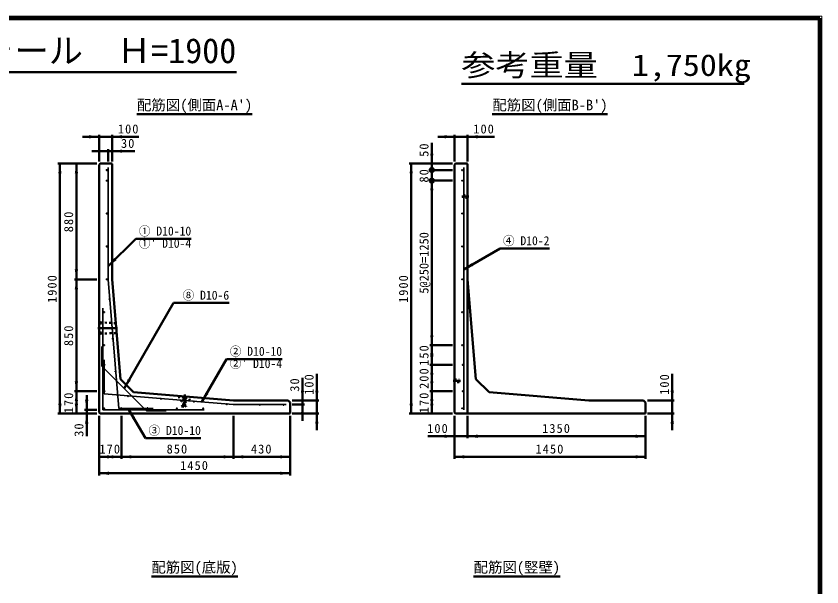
# Model space of a CAD drawing. Units: millimetres, scale not verified. Extents: x 100 to 4105, y 100 to 2870.
# Drawn here: x 2148 to 4105, y 1483 to 2870 of the extents above; entities that cross this region are included whole.
import ezdxf
from ezdxf.enums import TextEntityAlignment as Align

# ---------------------------------------------------------------- set-up
doc = ezdxf.new("R2010")
doc.units = ezdxf.units.MM
doc.header["$LTSCALE"] = 5
doc.linetypes.add('USER2', pattern=[13.4, 10, -1.2, 1, -1.2])
doc.linetypes.add('USER3', pattern=[2.2, 1, -1.2])
doc.layers.add('V-nasSTD', color=7, linetype='Continuous', lineweight=50)
doc.styles.add('ＭＳ ゴシック', font='')
doc.styles.get('ＭＳ ゴシック').set_extended_font_data('MS Gothic')

msp = doc.modelspace()

# ---------------------------------------------------------------- hatches: boundary and pattern name
at = {"layer": 'V-nasSTD'}
for points in [[(2325.385, 2576.713), (2325.385, 2572.713), (2349.385, 2576.713), (2325.385, 2580.713)], [(2405.385, 2576.713), (2405.385, 2572.713), (2381.385, 2576.713), (2405.385, 2580.713)], [(3188.585, 2576.713), (3188.585, 2572.713), (3212.585, 2576.713), (3188.585, 2580.713)], [(3268.585, 2576.713), (3268.585, 2572.713), (3244.585, 2576.713), (3268.585, 2580.713)], [(2347.785, 2541.713), (2347.785, 2545.713), (2371.785, 2541.713), (2347.785, 2537.713)], [(2405.385, 2541.713), (2405.385, 2537.713), (2381.385, 2541.713), (2405.385, 2545.713)], [(3157.585, 2535.713), (3161.585, 2535.713), (3157.585, 2511.713), (3153.585, 2535.713)], [(2254.385, 2487.713), (2250.385, 2487.713), (2254.385, 2511.713), (2258.385, 2487.713)], [(2294.385, 2487.713), (2290.385, 2487.713), (2294.385, 2511.713), (2298.385, 2487.713)], [(3107.585, 2487.713), (3103.585, 2487.713), (3107.585, 2511.713), (3111.585, 2487.713)], [(3157.585, 2446.113), (3153.585, 2446.113), (3157.585, 2470.113), (3161.585, 2446.113)], [(2388.755, 2279.084), (2391.584, 2276.255), (2371.785, 2262.113), (2385.927, 2281.912)], [(2294.385, 2254.113), (2298.385, 2254.113), (2294.385, 2230.113), (2290.385, 2254.113)], [(3255.77, 2266.113), (3257.77, 2262.649), (3234.985, 2254.113), (3253.77, 2269.577)], [(2294.385, 2206.113), (2290.385, 2206.113), (2294.385, 2230.113), (2298.385, 2206.113)], [(3157.585, 2094.113), (3161.585, 2094.113), (3157.585, 2070.113), (3153.585, 2094.113)], [(3157.585, 2046.113), (3153.585, 2046.113), (3157.585, 2070.113), (3161.585, 2046.113)], [(3157.585, 2046.113), (3161.585, 2046.113), (3157.585, 2022.113), (3153.585, 2046.113)], [(3157.585, 1998.113), (3153.585, 1998.113), (3157.585, 2022.113), (3161.585, 1998.113)], [(2294.385, 1982.113), (2298.385, 1982.113), (2294.385, 1958.113), (2290.385, 1982.113)], [(2422.561, 1985.674), (2426.025, 1983.674), (2410.561, 1964.889), (2419.097, 1987.674)], [(3157.585, 1982.113), (3161.585, 1982.113), (3157.585, 1958.113), (3153.585, 1982.113)], [(2294.385, 1934.113), (2290.385, 1934.113), (2294.385, 1958.113), (2298.385, 1934.113)], [(2843.385, 1959.713), (2847.385, 1959.713), (2843.385, 1935.713), (2839.385, 1959.713)], [(2878.385, 1959.713), (2874.385, 1959.713), (2878.385, 1935.713), (2882.385, 1959.713)], [(3157.585, 1934.113), (3153.585, 1934.113), (3157.585, 1958.113), (3161.585, 1934.113)], [(3741.585, 1959.713), (3737.585, 1959.713), (3741.585, 1935.713), (3745.585, 1959.713)], [(2611.166, 1953.175), (2614.63, 1951.175), (2599.166, 1932.39), (2607.702, 1955.175)], [(2254.385, 1927.713), (2258.385, 1927.713), (2254.385, 1903.713), (2250.385, 1927.713)], [(2294.385, 1927.713), (2298.385, 1927.713), (2294.385, 1903.713), (2290.385, 1927.713)], [(2319.385, 1937.313), (2315.385, 1937.313), (2319.385, 1913.313), (2323.385, 1937.313)], [(2843.385, 1902.113), (2839.385, 1902.113), (2843.385, 1926.113), (2847.385, 1902.113)], [(3107.585, 1927.713), (3111.585, 1927.713), (3107.585, 1903.713), (3103.585, 1927.713)], [(3157.585, 1927.713), (3161.585, 1927.713), (3157.585, 1903.713), (3153.585, 1927.713)], [(2319.385, 1879.713), (2323.385, 1879.713), (2319.385, 1903.713), (2315.385, 1879.713)], [(2433.838, 1892.529), (2430.374, 1890.529), (2421.838, 1913.313), (2437.302, 1894.529)], [(2878.385, 1879.713), (2874.385, 1879.713), (2878.385, 1903.713), (2882.385, 1879.713)], [(3741.585, 1879.713), (3737.585, 1879.713), (3741.585, 1903.713), (3745.585, 1879.713)], [(3188.585, 1848.713), (3188.585, 1844.713), (3212.585, 1848.713), (3188.585, 1852.713)], [(3268.585, 1848.713), (3268.585, 1844.713), (3244.585, 1848.713), (3268.585, 1852.713)], [(3652.585, 1848.713), (3652.585, 1852.713), (3676.585, 1848.713), (3652.585, 1844.713)], [(2373.385, 1798.713), (2373.385, 1794.713), (2349.385, 1798.713), (2373.385, 1802.713)], [(2379.785, 1798.713), (2379.785, 1802.713), (2403.785, 1798.713), (2379.785, 1794.713)], [(2427.785, 1798.713), (2427.785, 1794.713), (2403.785, 1798.713), (2427.785, 1802.713)], [(2651.785, 1798.713), (2651.785, 1802.713), (2675.785, 1798.713), (2651.785, 1794.713)], [(2699.785, 1798.713), (2699.785, 1794.713), (2675.785, 1798.713), (2699.785, 1802.713)], [(2789.385, 1798.713), (2789.385, 1802.713), (2813.385, 1798.713), (2789.385, 1794.713)], [(3236.585, 1798.713), (3236.585, 1794.713), (3212.585, 1798.713), (3236.585, 1802.713)], [(3652.585, 1798.713), (3652.585, 1802.713), (3676.585, 1798.713), (3652.585, 1794.713)], [(2373.385, 1758.713), (2373.385, 1754.713), (2349.385, 1758.713), (2373.385, 1762.713)], [(2789.385, 1758.713), (2789.385, 1762.713), (2813.385, 1758.713), (2789.385, 1754.713)]]:
    msp.add_hatch(color=256, dxfattribs=at).paths.add_polyline_path(points)

# ---------------------------------------------------------------- linework, layer by layer
at = {"layer": 'V-nasSTD', "lineweight": 100}
for p, q in [((4100, 2865), (105, 2865)), ((4100, 105), (4100, 2865))]:
    msp.add_line(p, q, dxfattribs=at)
at = {"layer": 'V-nasSTD'}
for p, q in [((1521.892, 2733.465), (2683.108, 2733.465)), ((3229.369, 2705.328), (3916.169, 2705.328)), ((2441.385, 2631.713), (2721.385, 2631.713)), ((3304.585, 2631.713), (3584.585, 2631.713)), ((2349.385, 2576.713), (2309.385, 2576.713)), ((2349.385, 2581.713), (2349.385, 2516.713)), ((2381.385, 2576.713), (2349.385, 2576.713)), ((2381.385, 2581.713), (2381.385, 2516.713)), ((2381.385, 2576.713), (2446.385, 2576.713)), ((3212.585, 2576.713), (3172.585, 2576.713)), ((3212.585, 2581.713), (3212.585, 2516.713)), ((3244.585, 2576.713), (3212.585, 2576.713)), ((3244.585, 2581.713), (3244.585, 2516.713)), ((3244.585, 2576.713), (3309.585, 2576.713)), ((2371.785, 2546.713), (2371.785, 2516.713)), ((3157.585, 2561.713), (3157.585, 2511.713)), ((2331.785, 2541.713), (2371.785, 2541.713)), ((2371.785, 2541.713), (2381.385, 2541.713)), ((2381.385, 2541.713), (2436.385, 2541.713)), ((2344.385, 2511.713), (2249.385, 2511.713)), ((2254.385, 2511.713), (2254.385, 1903.713)), ((2294.385, 2511.713), (2294.385, 2230.113)), ((2352.265, 2511.713), (2349.385, 2508.833)), ((2349.385, 2508.833), (2349.385, 1906.593)), ((2379.785, 2511.713), (2352.265, 2511.713)), ((2381.385, 2510.113), (2381.385, 2230.113)), ((3207.585, 2511.713), (3102.585, 2511.713)), ((3107.585, 2511.713), (3107.585, 1903.713)), ((3157.585, 2511.713), (3157.585, 2495.713)), ((3215.465, 2511.713), (3212.585, 2508.833)), ((3212.585, 2508.833), (3212.585, 1906.593)), ((3242.985, 2511.713), (3215.465, 2511.713)), ((3244.585, 2510.113), (3244.585, 1903.713)), ((3207.585, 2495.713), (3152.585, 2495.713)), ((3157.585, 2495.713), (3157.585, 2470.113)), ((3207.585, 2470.113), (3152.585, 2470.113)), ((3157.585, 2470.113), (3157.585, 2070.113)), ((2371.785, 2262.113), (2438.373, 2328.702)), ((2438.373, 2328.702), (2573.373, 2328.702)), ((3234.985, 2254.113), (3323.476, 2305.204)), ((3323.476, 2305.204), (3443.476, 2305.204)), ((2344.385, 2230.113), (2289.385, 2230.113)), ((2294.385, 2230.113), (2294.385, 1958.113)), ((2381.385, 2230.113), (2401.35, 1987.678)), ((3244.585, 2230.113), (3264.55, 1987.678)), ((2410.561, 1964.889), (2530.561, 2172.735)), ((2530.561, 2172.735), (2665.561, 2172.735)), ((3207.585, 2070.113), (3152.585, 2070.113)), ((3157.585, 2070.113), (3157.585, 2022.113)), ((2599.166, 1932.39), (2659.166, 2036.314)), ((2659.166, 2036.314), (2794.166, 2036.314)), ((3207.585, 2022.113), (3152.585, 2022.113)), ((3157.585, 2022.113), (3157.585, 1958.113)), ((2878.385, 1935.713), (2878.385, 2000.713)), ((3741.585, 1935.713), (3741.585, 2000.713)), ((2401.35, 1987.678), (2433.35, 1955.678)), ((2843.385, 1935.713), (2843.385, 1990.713)), ((3264.55, 1987.678), (3296.55, 1955.678)), ((2344.385, 1958.113), (2289.385, 1958.113)), ((2294.385, 1958.113), (2294.385, 1903.713)), ((3207.585, 1958.113), (3152.585, 1958.113)), ((3157.585, 1958.113), (3157.585, 1903.713)), ((2319.385, 1913.313), (2319.385, 1948.313)), ((2675.785, 1935.713), (2433.35, 1955.678)), ((3538.985, 1935.713), (3296.55, 1955.678)), ((2675.785, 1935.713), (2808.585, 1935.713)), ((2808.585, 1935.713), (2813.385, 1930.913)), ((2813.385, 1903.713), (2813.385, 1930.913)), ((2883.385, 1935.713), (2818.385, 1935.713)), ((2848.385, 1926.113), (2818.385, 1926.113)), ((2843.385, 1935.713), (2843.385, 1926.113)), ((2843.385, 1926.113), (2843.385, 1886.113)), ((2878.385, 1903.713), (2878.385, 1935.713)), ((3538.985, 1935.713), (3671.785, 1935.713)), ((3671.785, 1935.713), (3676.585, 1930.913)), ((3676.585, 1903.713), (3676.585, 1930.913)), ((3746.585, 1935.713), (3681.585, 1935.713)), ((3741.585, 1903.713), (3741.585, 1935.713)), ((2344.385, 1903.713), (2249.385, 1903.713)), ((2344.385, 1913.313), (2314.385, 1913.313)), ((2319.385, 1903.713), (2319.385, 1913.313)), ((2319.385, 1903.713), (2319.385, 1848.713)), ((2349.385, 1906.593), (2352.265, 1903.713)), ((2349.385, 1753.713), (2349.385, 1898.713)), ((2352.265, 1903.713), (2813.385, 1903.713)), ((2403.785, 1793.713), (2403.785, 1898.713)), ((2421.838, 1913.313), (2461.838, 1844.031)), ((2675.785, 1793.713), (2675.785, 1898.713)), ((2813.385, 1753.713), (2813.385, 1898.713)), ((2883.385, 1903.713), (2818.385, 1903.713)), ((2878.385, 1903.713), (2878.385, 1863.713)), ((3207.585, 1903.713), (3102.585, 1903.713)), ((3212.585, 1906.593), (3215.465, 1903.713)), ((3212.585, 1793.713), (3212.585, 1898.713)), ((3215.465, 1903.713), (3676.585, 1903.713)), ((3244.585, 1843.713), (3244.585, 1898.713)), ((3676.585, 1793.713), (3676.585, 1898.713)), ((3746.585, 1903.713), (3681.585, 1903.713)), ((3741.585, 1903.713), (3741.585, 1863.713)), ((2461.838, 1844.031), (2596.838, 1844.031)), ((3212.585, 1848.713), (3147.585, 1848.713)), ((3244.585, 1848.713), (3212.585, 1848.713)), ((3244.585, 1848.713), (3212.585, 1848.713)), ((3676.585, 1848.713), (3244.585, 1848.713)), ((2403.785, 1798.713), (2349.385, 1798.713)), ((2675.785, 1798.713), (2403.785, 1798.713)), ((2813.385, 1798.713), (2675.785, 1798.713)), ((3676.585, 1798.713), (3212.585, 1798.713)), ((2813.385, 1758.713), (2349.385, 1758.713)), ((2476.385, 1508.113), (2686.385, 1508.113)), ((3259.105, 1508.113), (3469.105, 1508.113))]:
    msp.add_line(p, q, dxfattribs=at)
at = {"layer": 'V-nasSTD', "lineweight": 35}
for p, q in [((2371.785, 2502.113), (2371.785, 2229.719)), ((3234.985, 2502.113), (3234.985, 1913.313)), ((2371.785, 2229.719), (2397.631, 1915.873)), ((2358.345, 1913.313), (2358.345, 2159.713)), ((2356.425, 2019.025), (2356.425, 2067.025)), ((2356.425, 2019.025), (2464.696, 1910.753)), ((2361.545, 1951.959), (2361.545, 2034.839)), ((2361.545, 1951.959), (2675.39, 1926.113)), ((2675.39, 1926.113), (2803.785, 1926.113)), ((2358.345, 1913.313), (2604.745, 1913.313)), ((2397.631, 1915.873), (2480.511, 1915.873)), ((2464.696, 1910.753), (2512.696, 1910.753))]:
    msp.add_line(p, q, dxfattribs=at)
at = {"layer": 'V-nasSTD', "linetype": 'USER2'}
for p, q in [((3230.185, 2431.713), (3247.785, 2431.713)), ((2394.185, 2111.713), (2346.185, 2111.713)), ((3226.985, 1983.713), (3209.385, 1983.713)), ((2558.058, 1950.425), (2556.006, 1925.51))]:
    msp.add_line(p, q, dxfattribs=at)
at = {"layer": 'V-nasSTD', "linetype": 'USER3'}
for p, q in [((3233.385, 2428.513), (3233.385, 2434.913)), ((3233.385, 2434.913), (3244.585, 2434.913)), ((3244.585, 2428.513), (3233.385, 2428.513)), ((2352.585, 2125.313), (2349.385, 2128.193)), ((2390.147, 2123.713), (2352.585, 2125.313)), ((2352.585, 2098.113), (2352.585, 2125.313)), ((2352.585, 2098.113), (2349.385, 2095.233)), ((2352.585, 2098.113), (2392.124, 2099.713)), ((3212.585, 1986.913), (3223.785, 1986.913)), ((3223.785, 1980.513), (3212.585, 1980.513)), ((3223.785, 1980.513), (3223.785, 1986.913)), ((2553.398, 1942.581), (2553.215, 1940.349)), ((2553.215, 1940.349), (2554.89, 1939.248)), ((2553.215, 1940.349), (2561.188, 1939.692)), ((2553.398, 1942.581), (2561.371, 1941.925)), ((2554.89, 1939.248), (2553.577, 1923.302)), ((2554.89, 1939.248), (2559.355, 1938.88)), ((2559.355, 1938.88), (2558.042, 1922.934)), ((2559.355, 1938.88), (2561.188, 1939.692)), ((2561.371, 1941.925), (2561.188, 1939.692)), ((2550.097, 1921.983), (2550.018, 1921.026)), ((2550.018, 1921.026), (2561.18, 1920.107)), ((2550.097, 1921.983), (2553.577, 1923.302)), ((2550.097, 1921.983), (2561.259, 1921.064)), ((2553.577, 1923.302), (2558.042, 1922.934)), ((2558.042, 1922.934), (2561.259, 1921.064)), ((2561.259, 1921.064), (2561.18, 1920.107))]:
    msp.add_line(p, q, dxfattribs=at)
at = {"layer": 'V-nasSTD', "lineweight": 13}
msp.add_lwpolyline([(100, 100), (100, 2870), (4105, 2870), (4105, 100)], close=True, dxfattribs=at)
at = {"layer": 'V-nasSTD', "lineweight": 35}
for centre in [(2368.105, 2495.713), (3231.305, 2495.713), (2368.105, 2470.113), (3231.305, 2470.113), (2368.105, 2390.113), (3231.305, 2390.113), (2368.105, 2310.113), (3231.305, 2310.113), (2368.105, 2230.113), (3231.305, 2230.113), (2374.742, 2182.113), (2361.705, 2150.113), (3231.305, 2150.113), (2382.648, 2086.113), (2361.705, 2070.113), (3231.305, 2070.113), (2362.505, 2022.113), (3233.065, 2022.113), (2389.236, 2006.113), (2362.505, 1958.113), (3233.065, 1958.113), (2419.785, 1946.203), (2499.785, 1939.615), (2579.785, 1933.027), (2659.785, 1926.438), (2739.785, 1925.153), (2797.385, 1925.153), (2361.705, 1916.513), (2403.075, 1916.833), (2467.075, 1916.833), (2538.185, 1916.513), (2602.185, 1916.513), (3231.305, 1916.513)]:
    msp.add_circle(centre, 0.96, dxfattribs=at)
at = {"layer": 'V-nasSTD'}
for centre in [(3157.585, 2495.713), (3157.585, 2470.113)]:
    msp.add_circle(centre, 5, dxfattribs=at)
for centre in [(2379.785, 2510.113), (3242.985, 2510.113)]:
    msp.add_arc(centre, 1.6, 0, 90, dxfattribs=at)
at = {"layer": 'V-nasSTD', "linetype": 'USER3'}
msp.add_arc((2557.648, 1945.442), 13.76, 175.29215, 355.29215, dxfattribs=at)

# ---------------------------------------------------------------- texts
at = {"layer": 'V-nasSTD', "style": 'ＭＳ ゴシック'}
for s, height, p in [('1ｓｔタッチウォール  Ｈ=1900', 60.81, (2102.5, 2816.409)), ("配筋図(側面A-A')", 25.66, (2581.385, 2666.713)), ("配筋図(側面B-B')", 25.66, (3444.585, 2666.713)), ('配筋図(底版)', 25.66, (2581.385, 1543.113)), ('配筋図(竪壁)', 25.66, (3364.105, 1543.113))]:
    msp.add_text(s, height=height, dxfattribs=at).set_placement(p, align=Align.TOP_CENTER)
at = {"layer": 'V-nasSTD', "style": 'ＭＳ ゴシック', "width": 1.15}
msp.add_text('参考重量\u30001,750kg', height=52.79, dxfattribs=at).set_placement((3229.369, 2777.328), align=Align.TOP_LEFT)
at = {"layer": 'V-nasSTD', "style": 'ＭＳ ゴシック', "width": 0.95}
for s, p in [('① D10-10', (2509.659, 2358.51)), ("①' D10-4", (2509.659, 2328.702)), ('④ D10-2', (3386.841, 2335.012)), ('⑧ D10-6', (2608.925, 2202.543)), ('② D10-10', (2730.452, 2066.122)), ("②' D10-4", (2730.452, 2036.314)), ('③ D10-10', (2533.124, 1873.839))]:
    msp.add_text(s, height=21.85, dxfattribs=at).set_placement(p, align=Align.TOP_CENTER)
at = {"layer": 'V-nasSTD', "style": 'ＭＳ ゴシック'}
msp.add_text('5@250=1250', height=21.99, rotation=90, dxfattribs=at).set_placement((3127.585, 2270.113), align=Align.TOP_CENTER)
at = {"layer": 'V-nasSTD', "char_height": 21.99, "attachment_point": 2, "style": 'ＭＳ ゴシック'}
for s, insert in [('\\T1.17;100', (2421.385, 2606.713)), ('\\T1.17;100', (3284.585, 2606.713)), ('\\T1.17;30', (2420.135, 2571.713)), ('\\T1.17;100', (3172.585, 1878.713)), ('\\T1.17;1350', (3460.585, 1878.713)), ('\\T1.17;170', (2376.585, 1828.713)), ('\\T1.17;850', (2539.785, 1828.713)), ('\\T1.17;430', (2744.585, 1828.713)), ('\\T1.17;1450', (3444.585, 1828.713)), ('\\T1.17;1450', (2581.385, 1788.713))]:
    msp.add_mtext(s, dxfattribs=dict(at, insert=insert))
at = {"layer": 'V-nasSTD', "char_height": 21.99, "attachment_point": 2, "rotation": 90, "style": 'ＭＳ ゴシック'}
for s, insert in [('\\T1.17;50', (3127.585, 2545.463)), ('\\T1.17;80', (3127.585, 2482.913)), ('\\T1.17;880', (2264.385, 2370.913)), ('\\T1.17;1900', (2224.385, 2207.713)), ('\\T1.17;1900', (3077.585, 2207.713)), ('\\T1.17;850', (2264.385, 2094.113)), ('\\T1.17;150', (3127.585, 2046.113)), ('\\T1.17;100', (2848.385, 1975.713)), ('\\T1.17;200', (3127.585, 1990.113)), ('\\T1.17;100', (3711.585, 1975.713)), ('\\T1.17;30', (2813.385, 1974.463)), ('\\T1.17;170', (2264.385, 1930.913)), ('\\T1.17;170', (3127.585, 1930.913)), ('\\T1.17;30', (2289.385, 1864.963))]:
    msp.add_mtext(s, dxfattribs=dict(at, insert=insert))

doc.saveas('drawing.dxf')
